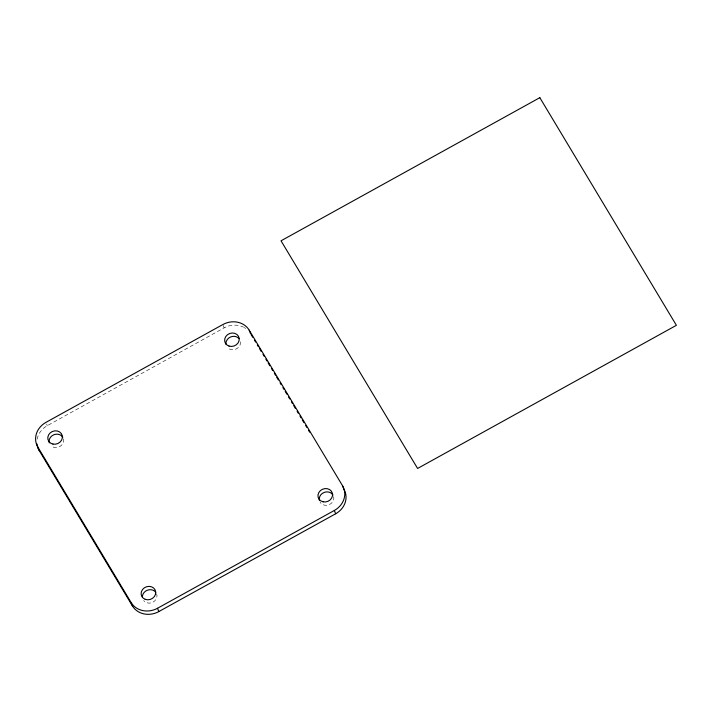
<?xml version="1.0" encoding="UTF-8"?>
<svg xmlns="http://www.w3.org/2000/svg" width="712" height="712" viewBox="0 0 712 712"><rect width="100%" height="100%" fill="white"/><g stroke="black" fill="none" stroke-linecap="round" stroke-linejoin="round"><path stroke-width="0.53" stroke-dasharray="3.56 2.67" d="M37.14 439.197A19.767 17.64 -20.9 0 1 47.259 425.687L224.111 327.876A19.767 17.64 -20.9 0 1 243.602 327.2M223.159 325.375L224.111 327.876M46.627 424.023L47.259 425.687M244.314 327.573A19.767 17.64 -20.9 0 1 245.667 328.428M240.478 341.769A7.414 6.613 -20.9 0 1 235.912 349.094A7.414 6.613 -20.9 0 1 227.35 347.465M63.501 438.877A7.414 6.613 -20.9 0 1 59.781 446.558A7.414 6.613 -20.9 0 1 50.997 445.792M156.613 593.764A7.414 6.613 -20.9 0 1 152.946 602.192A7.414 6.613 -20.9 0 1 143.619 600.581M333.67 496.62A7.414 6.613 -20.9 0 1 329.077 504.71A7.414 6.613 -20.9 0 1 320.071 502.183"/><path stroke-width="1.07" d="M37.843 447.074L131.168 602.628A19.767 17.64 -20.9 0 0 157.521 608.262L334.373 510.451A19.767 17.64 -20.9 0 0 342.525 485.726L249.2 330.172A19.767 17.64 -20.9 0 0 222.838 324.547L45.986 422.358A19.767 17.64 -20.9 0 0 37.843 447.074L39.116 450.402L132.441 605.957A19.767 17.64 -20.9 0 0 158.794 611.59L335.646 513.779A19.767 17.64 -20.9 0 0 343.789 489.064L342.525 485.726M251.033 334.453L252.742 337.301M254.451 340.149L255.59 342.045M257.299 344.893L258.438 346.788M259.568 348.684L261.277 351.532M262.986 354.371L264.125 356.267M265.834 359.115L266.973 361.011M268.113 362.906L269.812 365.754M271.521 368.602L272.66 370.498M274.369 373.346L275.508 375.242M276.648 377.137L278.348 379.986M280.056 382.825L281.195 384.729M282.904 387.568L284.043 389.464M285.183 391.369L286.892 394.208M288.591 397.056L289.731 398.951M291.439 401.799L292.579 403.695M293.718 405.591L295.427 408.439M297.127 411.287L298.266 413.183M299.975 416.022L301.114 417.926M302.253 419.822L303.962 422.661M305.671 425.509L306.801 427.405M308.51 430.253L309.649 432.148M334.373 510.451L335.646 513.779M249.2 330.172L250.464 333.51M157.521 608.262L158.794 611.59M131.168 602.628L132.441 605.957M39.116 450.402A19.767 17.64 -20.9 0 1 36.944 443.87M225.944 344.332A7.414 6.613 -20.9 0 1 230.51 337.007A7.414 6.613 -20.9 0 1 239.081 338.636M49.235 442.846A7.414 6.613 -20.9 0 1 53.827 434.756A7.414 6.613 -20.9 0 1 62.834 437.284M142.391 597.377A7.414 6.613 -20.9 0 1 147.322 590.239A7.414 6.613 -20.9 0 1 155.768 592.251M319.403 500.589A7.414 6.613 -20.9 0 1 323.996 492.49A7.414 6.613 -20.9 0 1 333.011 495.027M539.829 97.669L281.026 240.807L417.597 468.452L676.4 325.313L539.829 97.669M229.042 346.077A7.414 6.613 -20.9 0 0 239.205 338.431A7.414 6.613 -20.9 0 0 227.573 334.649A7.414 6.613 -20.9 0 0 229.042 346.077M52.937 444.083A7.414 6.613 -20.9 0 0 62.229 435.548A7.414 6.613 -20.9 0 0 50.125 432.958A7.414 6.613 -20.9 0 0 52.937 444.083M145.204 599.326A7.414 6.613 -20.9 0 0 155.723 592.117A7.414 6.613 -20.9 0 0 144.34 587.809A7.414 6.613 -20.9 0 0 145.204 599.326M323.106 501.827A7.414 6.613 -20.9 0 0 332.397 493.291A7.414 6.613 -20.9 0 0 320.293 490.702A7.414 6.613 -20.9 0 0 323.106 501.827"/></g></svg>
